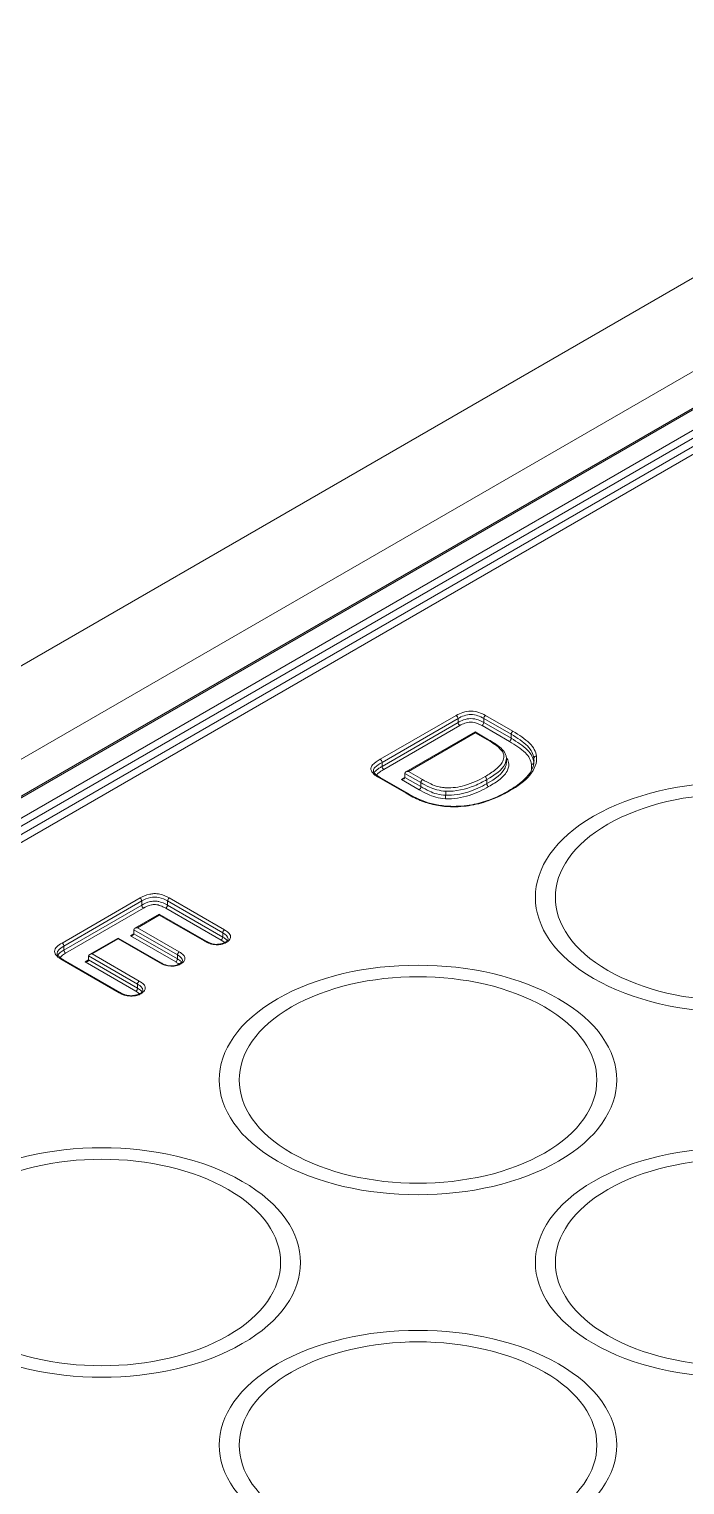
# Model space of a CAD drawing. Header units: inches. Extents: x 0.19 to 7.09, y 0.45 to 4.64.
# Drawn here: x 1.83 to 2.35, y 3.417 to 4.57 of the extents above; entities that cross this region are included whole.
import ezdxf

# ---------------------------------------------------------------- set-up
doc = ezdxf.new("R2010")
doc.units = ezdxf.units.IN
doc.header["$MEASUREMENT"] = 0

msp = doc.modelspace()

# ---------------------------------------------------------------- linework, layer by layer
at = {"color": 0, "linetype": 'Continuous', "lineweight": 0, "extrusion": (-1.66533e-16, 0.816497, 0.57735)}
for p, q in [((0.9455, 3.4555, -0.6919), (2.8767, 4.5704, -0.6919)), ((0.9475, 3.4553, -0.6919), (2.8787, 4.5703, -0.6919)), ((2.8937, 4.5629, -0.6919), (0.9602, 3.4466, -0.6919)), ((0.963, 3.4417, -0.6919), (2.8965, 4.5581, -0.6919)), ((2.8965, 4.5516, -0.6919), (0.963, 3.4353, -0.6919)), ((0.9658, 3.4305, -0.6919), (2.8993, 4.5468, -0.6919)), ((2.6247, 4.5282, -0.6919), (0.3898, 3.2379, -0.6919)), ((0.4874, 3.2202, -0.6919), (2.6553, 4.4719, -0.6919)), ((2.1689, 4.0267, -0.6919), (2.1087, 3.992, -0.6919)), ((2.2138, 4.0142, -0.6919), (2.1921, 4.0267, -0.6919)), ((2.1101, 3.9895, -0.6919), (2.1703, 4.0243, -0.6919)), ((2.1703, 4.0211, -0.6919), (2.1101, 3.9863, -0.6919)), ((2.1115, 3.9839, -0.6919), (2.1717, 4.0187, -0.6919)), ((2.1839, 4.0137, -0.6919), (2.129, 3.982, -0.6919)), ((2.1703, 4.0243, -0.6919), (2.1703, 4.0211, -0.6919)), ((2.1839, 4.013, -0.6919), (2.1839, 4.0137, -0.6919)), ((2.1945, 4.0075, -0.6919), (2.1839, 4.0137, -0.6919)), ((2.1893, 4.0187, -0.6919), (2.211, 4.0061, -0.6919)), ((2.1907, 4.0243, -0.6919), (2.2124, 4.0118, -0.6919)), ((2.1907, 4.0243, -0.6919), (2.1907, 4.0211, -0.6919)), ((2.2124, 4.0086, -0.6919), (2.1907, 4.0211, -0.6919)), ((2.131, 3.9824, -0.6919), (2.1839, 4.013, -0.6919)), ((2.1839, 4.013, -0.6919), (2.1936, 4.0074, -0.6919)), ((2.2124, 4.0118, -0.6919), (2.2124, 4.0086, -0.6919)), ((2.2086, 3.9923, -0.6919), (2.2086, 3.9894, -0.6919)), ((2.2304, 3.9928, -0.6919), (2.2304, 3.9896, -0.6919)), ((2.1101, 3.9895, -0.6919), (2.1101, 3.9863, -0.6919)), ((2.1282, 3.9808, -0.6919), (2.1408, 3.9735, -0.6919)), ((2.1282, 3.9808, -0.6919), (2.1282, 3.9776, -0.6919)), ((2.1422, 3.9759, -0.6919), (2.131, 3.9824, -0.6919)), ((2.1076, 3.9775, -0.6919), (2.1292, 3.965, -0.6919)), ((2.1302, 3.9651, -0.6919), (2.1086, 3.9776, -0.6919)), ((2.1282, 3.9776, -0.6919), (2.1254, 3.976, -0.6919)), ((2.1254, 3.976, -0.6919), (2.1395, 3.9679, -0.6919)), ((2.1408, 3.9703, -0.6919), (2.1282, 3.9776, -0.6919)), ((2.1408, 3.9735, -0.6919), (2.1408, 3.9703, -0.6919)), ((2.1931, 3.9759, -0.6919), (2.1931, 3.9727, -0.6919)), ((2.1605, 3.9667, -0.6919), (2.1605, 3.9635, -0.6919)), ((1.9183, 3.8821, -0.6919), (1.8566, 3.8464, -0.6919)), ((1.858, 3.844, -0.6919), (1.9197, 3.8797, -0.6919)), ((1.9197, 3.8765, -0.6919), (1.858, 3.8408, -0.6919)), ((1.9197, 3.8797, -0.6919), (1.9197, 3.8765, -0.6919)), ((1.9401, 3.8797, -0.6919), (1.9839, 3.8544, -0.6919)), ((1.9401, 3.8797, -0.6919), (1.9401, 3.8765, -0.6919)), ((1.9839, 3.8511, -0.6919), (1.9401, 3.8765, -0.6919)), ((1.9853, 3.8568, -0.6919), (1.9415, 3.8821, -0.6919)), ((1.8594, 3.8384, -0.6919), (1.9211, 3.8741, -0.6919)), ((1.9336, 3.8692, -0.6919), (1.9143, 3.8581, -0.6919)), ((1.9163, 3.8585, -0.6919), (1.9336, 3.8686, -0.6919)), ((1.9336, 3.8692, -0.6919), (1.9336, 3.8686, -0.6919)), ((1.9707, 3.8479, -0.6919), (1.9336, 3.8692, -0.6919)), ((1.9336, 3.8686, -0.6919), (1.9697, 3.8478, -0.6919)), ((1.9387, 3.8741, -0.6919), (1.9825, 3.8487, -0.6919)), ((1.9135, 3.8537, -0.6919), (1.9107, 3.8521, -0.6919)), ((1.9135, 3.8569, -0.6919), (1.948, 3.837, -0.6919)), ((1.9135, 3.8569, -0.6919), (1.9135, 3.8537, -0.6919)), ((1.948, 3.8338, -0.6919), (1.9135, 3.8537, -0.6919)), ((1.9494, 3.8394, -0.6919), (1.9163, 3.8585, -0.6919)), ((1.9839, 3.8544, -0.6919), (1.9839, 3.8511, -0.6919)), ((1.858, 3.844, -0.6919), (1.858, 3.8408, -0.6919)), ((1.9009, 3.8503, -0.6919), (1.8784, 3.8374, -0.6919)), ((1.8804, 3.8378, -0.6919), (1.9009, 3.8497, -0.6919)), ((1.9009, 3.8503, -0.6919), (1.9009, 3.8497, -0.6919)), ((1.935, 3.8307, -0.6919), (1.9009, 3.8503, -0.6919)), ((1.9009, 3.8497, -0.6919), (1.934, 3.8306, -0.6919)), ((1.9107, 3.8521, -0.6919), (1.9466, 3.8314, -0.6919)), ((1.8566, 3.8331, -0.6919), (1.9017, 3.807, -0.6919)), ((1.9027, 3.8071, -0.6919), (1.8576, 3.8332, -0.6919)), ((1.8776, 3.833, -0.6919), (1.8748, 3.8314, -0.6919)), ((1.8748, 3.8314, -0.6919), (1.915, 3.8082, -0.6919)), ((1.8776, 3.8362, -0.6919), (1.9163, 3.8138, -0.6919)), ((1.8776, 3.8362, -0.6919), (1.8776, 3.833, -0.6919)), ((1.9163, 3.8106, -0.6919), (1.8776, 3.833, -0.6919)), ((1.9177, 3.8163, -0.6919), (1.8804, 3.8378, -0.6919)), ((1.948, 3.837, -0.6919), (1.948, 3.8338, -0.6919)), ((1.9163, 3.8138, -0.6919), (1.9163, 3.8106, -0.6919))]:
    msp.add_line(p, q, dxfattribs=at)
at = {"color": 0, "linetype": 'Continuous', "lineweight": 0}
for centre, major_axis, start_param, end_param in [((2.1689, 4.0251, -0.6919), (-0.00098, 0.0017), -2.356194, -0.785398), ((2.1717, 4.0203, -0.6919), (0.00098, -0.0017), -2.356194, -0.785398), ((2.1936, 4.0058, -0.6919), (0.00098, 0.0017), 0.000871, 0.785398), ((2.1087, 3.9904, -0.6919), (-0.00098, 0.0017), -2.356194, -0.785398), ((2.1115, 3.9855, -0.6919), (0.00098, -0.0017), -2.356194, -0.785398), ((2.131, 3.9808, -0.6919), (-0.00278, 0), -1.570796, 0), ((2.3891, 3.8826, -0.6919), (0.1575, 0), -2.356194, 3.926991), ((2.1076, 3.9759, -0.6919), (0.00098, 0.0017), 0, 0.785398), ((2.1395, 3.9695, -0.6919), (0.00098, 0.0017), -2.356194, -0.785398), ((2.1917, 3.9767, -0.6919), (-0.00098, 0.0017), -2.356194, -0.785398), ((2.3891, 3.8826, -0.6919), (0.1417, 0), -2.356194, 3.926991), ((2.1292, 3.9634, -0.6919), (0.00098, 0.0017), -0.009871, 0.785398), ((1.9183, 3.8805, -0.6919), (-0.00098, 0.0017), -2.356194, -0.785398), ((1.9211, 3.8757, -0.6919), (0.00098, -0.0017), -2.356194, -0.785398), ((1.9107, 3.8537, -0.6919), (-0.00278, 0), 1.570796, 3.141593), ((1.9163, 3.8569, -0.6919), (-0.00278, 0), -1.570796, 0), ((1.8566, 3.8448, -0.6919), (-0.00098, 0.0017), -2.356194, -0.785398), ((1.8594, 3.84, -0.6919), (0.00098, -0.0017), -2.356194, -0.785398), ((1.9697, 3.8461, -0.6919), (0.00098, 0.0017), 0.005666, 0.785398), ((1.8566, 3.8315, -0.6919), (0.00098, 0.0017), 0, 0.785398), ((1.8748, 3.833, -0.6919), (-0.00278, 0), 1.570796, 3.141593), ((1.8804, 3.8362, -0.6919), (-0.00278, 0), -1.570796, 0), ((1.934, 3.829, -0.6919), (0.00098, 0.0017), 0.00586, 0.785398), ((2.1386, 3.7379, -0.6919), (0.1575, 0), -2.356194, 3.926991), ((2.1386, 3.7379, -0.6919), (0.1417, 0), -2.356194, 3.926991), ((1.9017, 3.8054, -0.6919), (0.00098, 0.0017), 0.005957, 0.785398), ((1.888, 3.5933, -0.6919), (0.1575, 0), -2.356194, 3.926991), ((2.3891, 3.5933, -0.6919), (0.1575, 0), -2.356194, 3.926991), ((1.888, 3.5933, -0.6919), (0.1417, 0), -2.356194, 3.926991), ((2.3891, 3.5933, -0.6919), (0.1417, 0), -2.356194, 3.926991), ((2.1386, 3.4486, -0.6919), (0.1575, 0), -2.356194, 3.926991), ((2.1386, 3.4486, -0.6919), (0.1417, 0), -2.356194, 3.926991)]:
    msp.add_ellipse(centre, major_axis=major_axis, ratio=0.57735, start_param=start_param, end_param=end_param, dxfattribs=at)
at = {"color": 0, "linetype": 'Continuous', "lineweight": 0, "extrusion": (7.43708e-18, 1.23904e-16, -1)}
for centre, major_axis in [((2.1921, 4.0251, -0.6919), (0.00098, 0.0017)), ((2.1893, 4.0203, -0.6919), (-0.00098, -0.0017)), ((2.2138, 4.0126, -0.6919), (0.00098, 0.0017)), ((2.211, 4.0078, -0.6919), (-0.00098, -0.0017)), ((1.9466, 3.833, -0.6919), (-0.00098, -0.0017)), ((1.9494, 3.8378, -0.6919), (0.00098, 0.0017)), ((1.915, 3.8098, -0.6919), (-0.00098, -0.0017))]:
    msp.add_ellipse(centre, major_axis=major_axis, ratio=0.57735, start_param=-2.356194, end_param=-0.785398, dxfattribs=at)
at = {"color": 0, "linetype": 'Continuous', "lineweight": 0, "extrusion": (2.38139e-17, 4.56001e-33, -1)}
msp.add_ellipse((2.1254, 3.9776, -0.6919), major_axis=(-0.00278, 0), ratio=0.57735, start_param=-3.141593, end_param=-1.570796, dxfattribs=at)
at = {"color": 0, "linetype": 'Continuous', "lineweight": 0, "extrusion": (-8.87111e-17, 1.79415e-16, -1)}
for centre, major_axis in [((2.1422, 3.9743, -0.6919), (0.00098, 0.0017)), ((1.9387, 3.8757, -0.6919), (-0.00098, -0.0017)), ((1.9415, 3.8805, -0.6919), (0.00098, 0.0017)), ((1.9853, 3.8552, -0.6919), (0.00098, 0.0017)), ((1.9825, 3.8503, -0.6919), (-0.00098, -0.0017)), ((1.9177, 3.8146, -0.6919), (0.00098, 0.0017))]:
    msp.add_ellipse(centre, major_axis=major_axis, ratio=0.57735, start_param=-2.356194, end_param=-0.785398, dxfattribs=at)
at = {"color": 0, "linetype": 'Continuous', "lineweight": 0, "extrusion": (2.16333e-16, 1.249e-16, -1)}
for centre, start_param, end_param in [((2.1945, 3.9719, -0.6919), -2.356194, -0.785398), ((1.9867, 3.8453, -0.6919), 0.006435, 0.785398)]:
    msp.add_ellipse(centre, major_axis=(-0.00098, 0.0017), ratio=0.57735, start_param=start_param, end_param=end_param, dxfattribs=at)
at = {"color": 0, "linetype": 'Continuous', "lineweight": 0, "extrusion": (2.88444e-16, 1.66533e-16, -1)}
msp.add_ellipse((2.2112, 3.9653, -0.6919), major_axis=(-0.00098, 0.0017), ratio=0.57735, start_param=-0.009871, end_param=0.785398, dxfattribs=at)
at = {"color": 0, "linetype": 'Continuous', "lineweight": 0, "extrusion": (-3.71854e-18, 6.19519e-17, -1)}
msp.add_ellipse((1.9507, 3.8283, -0.6919), major_axis=(-0.00098, 0.0017), ratio=0.57735, start_param=0.006076, end_param=0.785398, dxfattribs=at)
at = {"color": 0, "linetype": 'Continuous', "lineweight": 0, "extrusion": (1.47941e-16, 2.13149e-17, -1)}
msp.add_ellipse((1.919, 3.8046, -0.6919), major_axis=(-0.00098, 0.0017), ratio=0.57735, start_param=0.006057, end_param=0.785398, dxfattribs=at)
at = {"color": 0, "linetype": 'Continuous', "lineweight": 0}
for points, knots in [([(2.1921, 4.0267, -0.6919), (2.1889, 4.0285, -0.6919), (2.185, 4.0301, -0.6919), (2.176, 4.0302, -0.6919), (2.1721, 4.0285, -0.6919), (2.1689, 4.0267, -0.6919)], [0, 0, 0, 0, 0.03378274, 0.03378274, 0.0675183, 0.0675183, 0.0675183, 0.0675183]), ([(2.1703, 4.0243, -0.6919), (2.1733, 4.026, -0.6919), (2.1768, 4.0274, -0.6919), (2.1805, 4.0274, -0.6919), (2.1842, 4.0274, -0.6919), (2.1877, 4.026, -0.6919), (2.1907, 4.0243, -0.6919)], [-0.0675183, -0.0675183, -0.0675183, -0.0675183, -0.03378783, -0.03378783, -0.03378783, 0, 0, 0, 0]), ([(2.1907, 4.0211, -0.6919), (2.1881, 4.0226, -0.6919), (2.1849, 4.0242, -0.6919), (2.1805, 4.0242, -0.6919), (2.1761, 4.0242, -0.6919), (2.1729, 4.0226, -0.6919), (2.1703, 4.0211, -0.6919)], [0, 0, 0, 0, 0.02584748, 0.02584748, 0.02584748, 0.05188572, 0.05188572, 0.05188572, 0.05188572]), ([(2.1717, 4.0187, -0.6919), (2.1729, 4.0194, -0.6919), (2.1755, 4.0207, -0.6919), (2.1792, 4.0215, -0.6919), (2.1822, 4.0214, -0.6919), (2.1844, 4.0209, -0.6919), (2.1869, 4.0199, -0.6919), (2.1885, 4.0191, -0.6919), (2.1893, 4.0187, -0.6919)], [-0.05188572, -0.05188572, -0.05188572, -0.05188572, -0.03890462, -0.02592353, -0.02268309, -0.01620221, -0.0081011, 0, 0, 0, 0]), ([(2.2324, 3.9945, -0.6919), (2.232, 3.998, -0.6919), (2.2302, 4.0016, -0.6919), (2.2234, 4.0082, -0.6919), (2.2187, 4.0113, -0.6919), (2.2138, 4.0142, -0.6919)], [0.00004, 0.00004, 0.00004, 0.00004, 0.0472953, 0.0472953, 0.1008642, 0.1008642, 0.1008642, 0.1008642]), ([(2.1936, 4.0074, -0.6919), (2.1978, 4.005, -0.6919), (2.2017, 4.0023, -0.6919), (2.206, 3.9977, -0.6919), (2.2071, 3.9947, -0.6919), (2.2063, 3.9917, -0.6919), (2.2047, 3.988, -0.6919), (2.2004, 3.9837, -0.6919), (2.1947, 3.98, -0.6919), (2.1917, 3.9783, -0.6919)], [0, 0, 0, 0, 0.0456255, 0.0456255, 0.0684233, 0.0855217, 0.0855217, 0.1176875, 0.1498533, 0.1498533, 0.1498533, 0.1498533]), ([(2.1945, 4.0075, -0.6919), (2.1977, 4.0057, -0.6919), (2.2008, 4.0037, -0.6919), (2.2047, 4.0004, -0.6919), (2.2061, 3.9991, -0.6919), (2.2075, 3.9969, -0.6919), (2.2079, 3.9961, -0.6919), (2.2085, 3.9944, -0.6919), (2.2086, 3.9935, -0.6919), (2.2086, 3.9926, -0.6919)], [0, 0, 0, 0, 0.01346341, 0.01346341, 0.02064351, 0.02064351, 0.02449357, 0.02449357, 0.02851993, 0.02851993, 0.02851993, 0.02851993]), ([(2.211, 4.0061, -0.6919), (2.2157, 4.0034, -0.6919), (2.2202, 4.0004, -0.6919), (2.2265, 3.9943, -0.6919), (2.2281, 3.9911, -0.6919), (2.2284, 3.9879, -0.6919)], [-0.09367187, -0.09367187, -0.09367187, -0.09367187, -0.04260853, -0.04260853, 0.00004001, 0.00004001, 0.00004001, 0.00004001]), ([(2.2124, 4.0118, -0.6919), (2.2173, 4.0089, -0.6919), (2.2219, 4.0059, -0.6919), (2.2253, 4.0025, -0.6919), (2.2283, 3.9996, -0.6919), (2.23, 3.9962, -0.6919), (2.2304, 3.9928, -0.6919)], [-0.1008642, -0.1008642, -0.1008642, -0.1008642, -0.047169, -0.047169, -0.047169, 0, 0, 0, 0]), ([(2.2304, 3.9896, -0.6919), (2.23, 3.9928, -0.6919), (2.2283, 3.9964, -0.6919), (2.2253, 3.9993, -0.6919), (2.2218, 4.0028, -0.6919), (2.2172, 4.0058, -0.6919), (2.2124, 4.0086, -0.6919)], [-0.00000001, -0.00000001, -0.00000001, -0.00000001, 0.04274405, 0.04274405, 0.04274405, 0.09367187, 0.09367187, 0.09367187, 0.09367187]), ([(2.1087, 3.992, -0.6919), (2.1064, 3.9906, -0.6919), (2.1042, 3.9892, -0.6919), (2.1018, 3.9867, -0.6919), (2.101, 3.9851, -0.6919), (2.1013, 3.9834, -0.6919), (2.102, 3.9819, -0.6919), (2.1036, 3.9799, -0.6919), (2.1061, 3.9783, -0.6919), (2.1076, 3.9775, -0.6919)], [0, 0, 0, 0, 0.02494005, 0.02494005, 0.03734436, 0.0466476, 0.0466476, 0.05858376, 0.07449863, 0.07449863, 0.07449863, 0.07449863]), ([(2.1931, 3.9759, -0.6919), (2.1992, 3.9794, -0.6919), (2.2054, 3.9833, -0.6919), (2.2076, 3.9885, -0.6919), (2.2082, 3.9898, -0.6919), (2.2085, 3.9912, -0.6919), (2.2086, 3.9926, -0.6919)], [-0.14985333, -0.14985333, -0.14985333, -0.14985333, -0.08538402, -0.08538402, -0.08538402, -0.06870358, -0.06870358, -0.06870358, -0.06870358]), ([(2.1945, 3.9703, -0.6919), (2.1978, 3.9721, -0.6919), (2.204, 3.9761, -0.6919), (2.2085, 3.9808, -0.6919), (2.2104, 3.9854, -0.6919), (2.2111, 3.9888, -0.6919), (2.2095, 3.9921, -0.6919), (2.2086, 3.9933, -0.6919)], [-0.1654827, -0.1654827, -0.1654827, -0.1654827, -0.1306145, -0.0957462, -0.0957462, -0.0687956, -0.0516242, -0.0516242, -0.0516242, -0.0516242]), ([(2.2103, 3.967, -0.6919), (2.2144, 3.9694, -0.6919), (2.2183, 3.972, -0.6919), (2.224, 3.977, -0.6919), (2.2261, 3.9793, -0.6919), (2.2295, 3.9846, -0.6919), (2.2305, 3.9877, -0.6919), (2.2305, 3.9908, -0.6919)], [0, 0, 0, 0, 0.01785639, 0.01785639, 0.03151485, 0.03151485, 0.04888165, 0.04888165, 0.04888165, 0.04888165]), ([(2.2112, 3.9669, -0.6919), (2.2176, 3.9705, -0.6919), (2.229, 3.9788, -0.6919), (2.2331, 3.9893, -0.6919), (2.2324, 3.9945, -0.6919)], [0, 0, 0, 0, 0.0681299, 0.1362198, 0.1362198, 0.1362198, 0.1362198]), ([(2.2304, 3.9928, -0.6919), (2.2304, 3.9932, -0.6919), (2.2307, 3.9937, -0.6919), (2.2311, 3.9941, -0.6919), (2.2315, 3.9943, -0.6919), (2.2319, 3.9944, -0.6919), (2.2324, 3.9945, -0.6919)], [0, 0, 0, 0, 0.571428, 0.571428, 0.571428, 1, 1, 1, 1]), ([(2.1032, 3.9828, -0.6919), (2.1032, 3.9829, -0.6919), (2.1032, 3.9838, -0.6919), (2.1037, 3.9847, -0.6919), (2.1058, 3.9869, -0.6919), (2.1079, 3.9883, -0.6919), (2.1101, 3.9895, -0.6919)], [-0.03908644, -0.03908644, -0.03908644, -0.03908644, -0.03734436, -0.02494005, -0.02494005, 0, 0, 0, 0]), ([(2.1032, 3.9828, -0.6919), (2.1032, 3.9826, -0.6919), (2.1032, 3.9823, -0.6919), (2.1035, 3.9817, -0.6919), (2.1037, 3.9814, -0.6919), (2.1044, 3.9806, -0.6919), (2.1049, 3.9801, -0.6919), (2.1064, 3.9789, -0.6919), (2.1075, 3.9782, -0.6919), (2.1086, 3.9776, -0.6919)], [0, 0, 0, 0, 0.00254014, 0.00254014, 0.00479261, 0.00479261, 0.00804459, 0.00804459, 0.01279429, 0.01279429, 0.01279429, 0.01279429]), ([(2.1101, 3.9863, -0.6919), (2.1093, 3.9858, -0.6919), (2.108, 3.9851, -0.6919), (2.1065, 3.984, -0.6919), (2.1053, 3.9831, -0.6919), (2.1047, 3.9825, -0.6919), (2.1043, 3.9822, -0.6919), (2.1043, 3.9822, -0.6919), (2.1043, 3.9821, -0.6919), (2.1043, 3.9821, -0.6919), (2.1043, 3.9821, -0.6919), (2.1043, 3.9821, -0.6919), (2.1042, 3.9821, -0.6919), (2.1042, 3.982, -0.6919), (2.1042, 3.982, -0.6919), (2.1041, 3.9819, -0.6919), (2.1041, 3.9819, -0.6919), (2.104, 3.9818, -0.6919), (2.1039, 3.9816, -0.6919), (2.1038, 3.9815, -0.6919), (2.1038, 3.9815, -0.6919), (2.1037, 3.9814, -0.6919), (2.1037, 3.9814, -0.6919), (2.1037, 3.9814, -0.6919)], [0, 0, 0, 0, 0.00886223, 0.01329335, 0.01772446, 0.02215558, 0.02215558, 0.02217769, 0.02219981, 0.02224404, 0.02228827, 0.0223325, 0.02250942, 0.02268635, 0.02286327, 0.02304019, 0.02321711, 0.02357096, 0.02427865, 0.0246325, 0.02480942, 0.02498635, 0.02513277, 0.02513277, 0.02513277, 0.02513277]), ([(2.1056, 3.9795, -0.6919), (2.1057, 3.9795, -0.6919), (2.1057, 3.9796, -0.6919), (2.1058, 3.9797, -0.6919), (2.1059, 3.9798, -0.6919), (2.1059, 3.9798, -0.6919), (2.1059, 3.9799, -0.6919), (2.106, 3.9799, -0.6919), (2.106, 3.9799, -0.6919), (2.106, 3.98, -0.6919), (2.106, 3.98, -0.6919), (2.106, 3.98, -0.6919), (2.106, 3.98, -0.6919), (2.1061, 3.98, -0.6919), (2.1061, 3.98, -0.6919), (2.1063, 3.9803, -0.6919), (2.107, 3.9809, -0.6919), (2.108, 3.9817, -0.6919), (2.1095, 3.9827, -0.6919), (2.1107, 3.9834, -0.6919), (2.1115, 3.9839, -0.6919)], [-0.02460898, -0.02460898, -0.02460898, -0.02460898, -0.02427865, -0.02357096, -0.02321711, -0.02304019, -0.02286327, -0.02268635, -0.02250942, -0.0223325, -0.02228827, -0.02224404, -0.02219981, -0.02217769, -0.02215558, -0.02215558, -0.01772446, -0.01329335, -0.00886223, 0, 0, 0, 0]), ([(2.2086, 3.9894, -0.6919), (2.2086, 3.988, -0.6919), (2.2082, 3.9866, -0.6919), (2.2076, 3.9853, -0.6919), (2.2056, 3.9805, -0.6919), (2.1995, 3.9763, -0.6919), (2.1931, 3.9727, -0.6919)], [0.0762778, 0.0762778, 0.0762778, 0.0762778, 0.09591043, 0.09591043, 0.09591043, 0.1654827, 0.1654827, 0.1654827, 0.1654827]), ([(2.2304, 3.9896, -0.6919), (2.2304, 3.9895, -0.6919), (2.2304, 3.9895, -0.6919), (2.2304, 3.9895, -0.6919), (2.2304, 3.9895, -0.6919), (2.2304, 3.9895, -0.6919), (2.2304, 3.9895, -0.6919), (2.2304, 3.9894, -0.6919), (2.2304, 3.9894, -0.6919), (2.2304, 3.9894, -0.6919), (2.2304, 3.9893, -0.6919), (2.2304, 3.9893, -0.6919), (2.2303, 3.9892, -0.6919), (2.2303, 3.9891, -0.6919), (2.2303, 3.9891, -0.6919), (2.2303, 3.989, -0.6919), (2.2303, 3.989, -0.6919), (2.2303, 3.989, -0.6919), (2.2302, 3.9889, -0.6919), (2.2302, 3.9889, -0.6919), (2.2302, 3.9889, -0.6919), (2.2302, 3.9888, -0.6919), (2.2299, 3.9883, -0.6919), (2.2292, 3.9879, -0.6919), (2.2284, 3.9879, -0.6919)], [0, 0, 0, 0, 0.017857, 0.017857, 0.017857, 0.035712, 0.035712, 0.035712, 0.071429, 0.071429, 0.071429, 0.142833, 0.142833, 0.142833, 0.214286, 0.214286, 0.214286, 0.249949, 0.249949, 0.249949, 0.285631, 0.285631, 0.285631, 1, 1, 1, 1]), ([(2.1395, 3.9679, -0.6919), (2.1417, 3.9666, -0.6919), (2.1439, 3.9654, -0.6919), (2.1483, 3.9633, -0.6919), (2.1504, 3.9625, -0.6919), (2.1551, 3.9613, -0.6919), (2.1577, 3.9608, -0.6919), (2.1603, 3.9607, -0.6919)], [-0.06296441, -0.06296441, -0.06296441, -0.06296441, -0.03915208, -0.03915208, -0.01997177, -0.01997177, -0.00002474, -0.00002474, -0.00002474, -0.00002474]), ([(2.1408, 3.9735, -0.6919), (2.143, 3.9723, -0.6919), (2.1451, 3.9711, -0.6919), (2.1476, 3.9699, -0.6919), (2.1494, 3.9691, -0.6919), (2.1514, 3.9683, -0.6919), (2.1536, 3.9678, -0.6919), (2.1557, 3.9672, -0.6919), (2.1583, 3.9668, -0.6919), (2.1605, 3.9667, -0.6919)], [-0.05588124, -0.05588124, -0.05588124, -0.05588124, -0.03313368, -0.03313368, -0.03313368, -0.0164249, -0.0164249, -0.0164249, 0.00000001, 0.00000001, 0.00000001, 0.00000001]), ([(2.1605, 3.9635, -0.6919), (2.1581, 3.9636, -0.6919), (2.1558, 3.9639, -0.6919), (2.1536, 3.9645, -0.6919), (2.1514, 3.9651, -0.6919), (2.1494, 3.9658, -0.6919), (2.1476, 3.9667, -0.6919), (2.1453, 3.9678, -0.6919), (2.143, 3.9691, -0.6919), (2.1408, 3.9703, -0.6919)], [0, 0, 0, 0, 0.01988618, 0.01988618, 0.01988618, 0.03904174, 0.03904174, 0.03904174, 0.06296441, 0.06296441, 0.06296441, 0.06296441]), ([(2.1606, 3.9694, -0.6919), (2.1597, 3.9695, -0.6919), (2.1576, 3.9697, -0.6919), (2.1555, 3.9701, -0.6919), (2.1524, 3.9709, -0.6919), (2.1505, 3.9716, -0.6919), (2.1465, 3.9735, -0.6919), (2.1444, 3.9747, -0.6919), (2.1422, 3.9759, -0.6919)], [-0.00002474, -0.00002474, -0.00002474, -0.00002474, 0.00699899, 0.01636397, 0.01636397, 0.03301908, 0.03301908, 0.05588124, 0.05588124, 0.05588124, 0.05588124]), ([(2.1603, 3.9607, -0.6919), (2.1668, 3.9604, -0.6919), (2.1798, 3.9627, -0.6919), (2.1899, 3.9676, -0.6919), (2.1945, 3.9703, -0.6919)], [-0.09910869, -0.09910869, -0.09910869, -0.09910869, -0.04956672, 0, 0, 0, 0]), ([(2.1605, 3.9667, -0.6919), (2.1682, 3.9663, -0.6919), (2.1767, 3.9683, -0.6919), (2.1833, 3.971, -0.6919), (2.1869, 3.9725, -0.6919), (2.1901, 3.9742, -0.6919), (2.1931, 3.9759, -0.6919)], [-0.09048314, -0.09048314, -0.09048314, -0.09048314, -0.03182003, -0.03182003, -0.03182003, 0, 0, 0, 0]), ([(2.1917, 3.9783, -0.6919), (2.1869, 3.9755, -0.6919), (2.1796, 3.972, -0.6919), (2.1683, 3.9695, -0.6919), (2.1632, 3.9693, -0.6919), (2.1606, 3.9694, -0.6919)], [0, 0, 0, 0, 0.05171879, 0.07111333, 0.09050788, 0.09050788, 0.09050788, 0.09050788]), ([(2.1292, 3.965, -0.6919), (2.1327, 3.963, -0.6919), (2.1364, 3.9611, -0.6919), (2.1439, 3.9579, -0.6919), (2.1477, 3.9567, -0.6919), (2.1559, 3.955, -0.6919), (2.1601, 3.9545, -0.6919), (2.1644, 3.9544, -0.6919)], [0, 0, 0, 0, 0.0372737, 0.0372737, 0.070358, 0.070358, 0.1029534, 0.1029534, 0.1029534, 0.1029534]), ([(2.1302, 3.9651, -0.6919), (2.1346, 3.9626, -0.6919), (2.1392, 3.9602, -0.6919), (2.1474, 3.9573, -0.6919), (2.1505, 3.9565, -0.6919), (2.1572, 3.9552, -0.6919), (2.1608, 3.9548, -0.6919), (2.1645, 3.9547, -0.6919)], [0, 0, 0, 0, 0.01861114, 0.01861114, 0.02882108, 0.02882108, 0.03971411, 0.03971411, 0.03971411, 0.03971411]), ([(2.1605, 3.9635, -0.6919), (2.1605, 3.963, -0.6919), (2.1605, 3.9624, -0.6919), (2.1604, 3.9618, -0.6919), (2.1604, 3.9614, -0.6919), (2.1604, 3.961, -0.6919), (2.1603, 3.9607, -0.6919)], [0, 0, 0, 0, 0.571429, 0.571429, 0.571429, 1, 1, 1, 1]), ([(2.1644, 3.9544, -0.6919), (2.1698, 3.9542, -0.6919), (2.1754, 3.9546, -0.6919), (2.1862, 3.9565, -0.6919), (2.1913, 3.9579, -0.6919), (2.2016, 3.9618, -0.6919), (2.2067, 3.9642, -0.6919), (2.2112, 3.9669, -0.6919)], [-0.0000272, -0.0000272, -0.0000272, -0.0000272, 0.041472, 0.041472, 0.0849676, 0.0849676, 0.1344234, 0.1344234, 0.1344234, 0.1344234]), ([(2.1645, 3.9547, -0.6919), (2.1701, 3.9546, -0.6919), (2.1759, 3.955, -0.6919), (2.1862, 3.9569, -0.6919), (2.191, 3.9583, -0.6919), (2.2008, 3.9619, -0.6919), (2.2057, 3.9644, -0.6919), (2.2103, 3.967, -0.6919)], [0, 0, 0, 0, 0.01697572, 0.01697572, 0.03263524, 0.03263524, 0.05202745, 0.05202745, 0.05202745, 0.05202745]), ([(1.9415, 3.8821, -0.6919), (1.9393, 3.8833, -0.6919), (1.9368, 3.8845, -0.6919), (1.9325, 3.8854, -0.6919), (1.9297, 3.8857, -0.6919), (1.9271, 3.8853, -0.6919), (1.923, 3.8845, -0.6919), (1.9205, 3.8834, -0.6919), (1.9183, 3.8821, -0.6919)], [0, 0, 0, 0, 0.0232909, 0.0232909, 0.03507506, 0.04391319, 0.04391319, 0.06747007, 0.06747007, 0.06747007, 0.06747007]), ([(1.9197, 3.8797, -0.6919), (1.9218, 3.8809, -0.6919), (1.9241, 3.8819, -0.6919), (1.9266, 3.8824, -0.6919), (1.9288, 3.8829, -0.6919), (1.9311, 3.8829, -0.6919), (1.9333, 3.8824, -0.6919), (1.9357, 3.8819, -0.6919), (1.938, 3.8809, -0.6919), (1.9401, 3.8797, -0.6919)], [-0.06747007, -0.06747007, -0.06747007, -0.06747007, -0.04389511, -0.04389511, -0.04389511, -0.02333149, -0.02333149, -0.02333149, 0, 0, 0, 0]), ([(1.9401, 3.8765, -0.6919), (1.9393, 3.8769, -0.6919), (1.9373, 3.878, -0.6919), (1.935, 3.8788, -0.6919), (1.9324, 3.8794, -0.6919), (1.9302, 3.8797, -0.6919), (1.9278, 3.8795, -0.6919), (1.9237, 3.8786, -0.6919), (1.9216, 3.8776, -0.6919), (1.9197, 3.8765, -0.6919)], [0, 0, 0, 0, 0.00758915, 0.01897288, 0.01897288, 0.02443333, 0.03262402, 0.03262402, 0.05183864, 0.05183864, 0.05183864, 0.05183864]), ([(1.9211, 3.8741, -0.6919), (1.9229, 3.8751, -0.6919), (1.9249, 3.876, -0.6919), (1.9283, 3.8768, -0.6919), (1.9301, 3.8769, -0.6919), (1.9319, 3.8767, -0.6919), (1.934, 3.8762, -0.6919), (1.9361, 3.8754, -0.6919), (1.938, 3.8745, -0.6919), (1.9387, 3.8741, -0.6919)], [-0.05183864, -0.05183864, -0.05183864, -0.05183864, -0.03262402, -0.03262402, -0.02443333, -0.01897288, -0.01897288, -0.00758915, 0, 0, 0, 0]), ([(1.9839, 3.8544, -0.6919), (1.9862, 3.8531, -0.6919), (1.988, 3.8515, -0.6919), (1.9881, 3.8499, -0.6919), (1.9881, 3.8498, -0.6919), (1.9881, 3.8498, -0.6919), (1.9881, 3.8497, -0.6919)], [-0.04902073, -0.04902073, -0.04902073, -0.04902073, -0.02283774, -0.02283774, -0.02283774, -0.02159795, -0.02159795, -0.02159795, -0.02159795]), ([(1.9867, 3.8469, -0.6919), (1.9879, 3.8476, -0.6919), (1.9897, 3.8491, -0.6919), (1.9901, 3.8508, -0.6919), (1.99, 3.8527, -0.6919), (1.9886, 3.8546, -0.6919), (1.9864, 3.8562, -0.6919), (1.9853, 3.8568, -0.6919)], [0, 0, 0, 0, 0.01299756, 0.02274573, 0.02274573, 0.03776002, 0.04902073, 0.04902073, 0.04902073, 0.04902073]), ([(1.8566, 3.8464, -0.6919), (1.8534, 3.8446, -0.6919), (1.8506, 3.8424, -0.6919), (1.8506, 3.8372, -0.6919), (1.8534, 3.8349, -0.6919), (1.8566, 3.8331, -0.6919)], [0, 0, 0, 0, 0.03369854, 0.03369854, 0.06759414, 0.06759414, 0.06759414, 0.06759414]), ([(1.8526, 3.8382, -0.6919), (1.8526, 3.8382, -0.6919), (1.8526, 3.8382, -0.6919), (1.8526, 3.8382, -0.6919), (1.8526, 3.8403, -0.6919), (1.855, 3.8423, -0.6919), (1.858, 3.844, -0.6919)], [-0.03386716, -0.03386716, -0.03386716, -0.03386716, -0.03372595, -0.03372595, -0.03372595, 0, 0, 0, 0]), ([(1.9697, 3.8478, -0.6919), (1.9721, 3.8463, -0.6919), (1.9752, 3.8451, -0.6919), (1.98, 3.845, -0.6919), (1.983, 3.8452, -0.6919), (1.9855, 3.8462, -0.6919), (1.9867, 3.8469, -0.6919)], [0, 0, 0, 0, 0.02623922, 0.02623922, 0.03596054, 0.04892229, 0.04892229, 0.04892229, 0.04892229]), ([(1.9707, 3.8479, -0.6919), (1.9715, 3.8474, -0.6919), (1.9725, 3.8469, -0.6919), (1.9744, 3.8462, -0.6919), (1.9753, 3.8458, -0.6919), (1.977, 3.8455, -0.6919), (1.9776, 3.8454, -0.6919), (1.9792, 3.8453, -0.6919), (1.9801, 3.8454, -0.6919), (1.9818, 3.8456, -0.6919), (1.9826, 3.8458, -0.6919), (1.9841, 3.8462, -0.6919), (1.9848, 3.8465, -0.6919), (1.9855, 3.8469, -0.6919), (1.9857, 3.847, -0.6919), (1.9858, 3.847, -0.6919)], [0, 0, 0, 0, 0.00374166, 0.00374166, 0.0070238, 0.0070238, 0.00903429, 0.00903429, 0.01171494, 0.01171494, 0.0143059, 0.0143059, 0.01694558, 0.01694558, 0.01743192, 0.01743192, 0.01743192, 0.01743192]), ([(1.9825, 3.8487, -0.6919), (1.9832, 3.8483, -0.6919), (1.9842, 3.8477, -0.6919), (1.985, 3.847, -0.6919), (1.9852, 3.8467, -0.6919)], [-0.03331761, -0.03331761, -0.03331761, -0.03331761, -0.02576574, -0.02224922, -0.02224922, -0.02224922, -0.02224922]), ([(1.9875, 3.8483, -0.6919), (1.9871, 3.8488, -0.6919), (1.986, 3.8499, -0.6919), (1.9847, 3.8507, -0.6919), (1.9839, 3.8511, -0.6919)], [0.0198798, 0.0198798, 0.0198798, 0.0198798, 0.02576574, 0.03331761, 0.03331761, 0.03331761, 0.03331761]), ([(1.9858, 3.847, -0.6919), (1.9865, 3.8475, -0.6919), (1.9871, 3.848, -0.6919), (1.9879, 3.8488, -0.6919), (1.988, 3.8491, -0.6919), (1.9881, 3.8495, -0.6919), (1.9881, 3.8496, -0.6919), (1.9881, 3.8497, -0.6919)], [0, 0, 0, 0, 0.003375277, 0.003375277, 0.006167141, 0.006167141, 0.007325921, 0.007325921, 0.007325921, 0.007325921]), ([(1.8526, 3.8382, -0.6919), (1.8526, 3.8379, -0.6919), (1.8526, 3.8376, -0.6919), (1.853, 3.8368, -0.6919), (1.8535, 3.8362, -0.6919), (1.8547, 3.8351, -0.6919), (1.8554, 3.8345, -0.6919), (1.8566, 3.8337, -0.6919), (1.8571, 3.8335, -0.6919), (1.8576, 3.8332, -0.6919)], [0, 0, 0, 0, 0.00240438, 0.00240438, 0.00646321, 0.00646321, 0.01010016, 0.01010016, 0.01211579, 0.01211579, 0.01211579, 0.01211579]), ([(1.855, 3.8349, -0.6919), (1.8553, 3.8353, -0.6919), (1.8565, 3.8366, -0.6919), (1.8582, 3.8377, -0.6919), (1.8594, 3.8384, -0.6919)], [-0.01918005, -0.01918005, -0.01918005, -0.01918005, -0.01295419, 0, 0, 0, 0]), ([(1.934, 3.8306, -0.6919), (1.9364, 3.8292, -0.6919), (1.9395, 3.828, -0.6919), (1.9445, 3.828, -0.6919), (1.9475, 3.8283, -0.6919), (1.9498, 3.8294, -0.6919), (1.9507, 3.8299, -0.6919)], [0, 0, 0, 0, 0.02576596, 0.02576596, 0.03839138, 0.04786045, 0.04786045, 0.04786045, 0.04786045]), ([(1.935, 3.8307, -0.6919), (1.9357, 3.8302, -0.6919), (1.9366, 3.8298, -0.6919), (1.9383, 3.8291, -0.6919), (1.9392, 3.8289, -0.6919), (1.9407, 3.8285, -0.6919), (1.9414, 3.8284, -0.6919), (1.9429, 3.8283, -0.6919), (1.9439, 3.8283, -0.6919), (1.9456, 3.8285, -0.6919), (1.9464, 3.8287, -0.6919), (1.948, 3.8291, -0.6919), (1.9487, 3.8294, -0.6919), (1.9495, 3.8298, -0.6919), (1.9496, 3.8299, -0.6919), (1.9497, 3.83, -0.6919)], [0, 0, 0, 0, 0.00335752, 0.00335752, 0.00638946, 0.00638946, 0.00838918, 0.00838918, 0.01115179, 0.01115179, 0.01370824, 0.01370824, 0.01639746, 0.01639746, 0.01701023, 0.01701023, 0.01701023, 0.01701023]), ([(1.9466, 3.8314, -0.6919), (1.9472, 3.831, -0.6919), (1.9481, 3.8304, -0.6919), (1.9489, 3.8298, -0.6919), (1.949, 3.8296, -0.6919)], [-0.0318987, -0.0318987, -0.0318987, -0.0318987, -0.02467533, -0.02181306, -0.02181306, -0.02181306, -0.02181306]), ([(1.948, 3.837, -0.6919), (1.9492, 3.8363, -0.6919), (1.9511, 3.8349, -0.6919), (1.9519, 3.8334, -0.6919), (1.952, 3.8327, -0.6919), (1.952, 3.8326, -0.6919), (1.952, 3.8325, -0.6919)], [-0.04759702, -0.04759702, -0.04759702, -0.04759702, -0.0330581, -0.02215391, -0.02215391, -0.02097482, -0.02097482, -0.02097482, -0.02097482]), ([(1.9513, 3.8311, -0.6919), (1.9512, 3.8313, -0.6919), (1.9511, 3.8314, -0.6919), (1.951, 3.8315, -0.6919), (1.9507, 3.8318, -0.6919), (1.9504, 3.8321, -0.6919), (1.95, 3.8324, -0.6919), (1.9494, 3.8329, -0.6919), (1.9487, 3.8334, -0.6919), (1.948, 3.8338, -0.6919)], [0.01928236, 0.01928236, 0.01928236, 0.01928236, 0.02061219, 0.02061219, 0.02061219, 0.02467533, 0.02467533, 0.02467533, 0.0318987, 0.0318987, 0.0318987, 0.0318987]), ([(1.9507, 3.8299, -0.6919), (1.9519, 3.8306, -0.6919), (1.9536, 3.832, -0.6919), (1.954, 3.8337, -0.6919), (1.9538, 3.8352, -0.6919), (1.9529, 3.8371, -0.6919), (1.9507, 3.8387, -0.6919), (1.9494, 3.8394, -0.6919)], [0, 0, 0, 0, 0.01265938, 0.02215391, 0.02215391, 0.0330581, 0.04759702, 0.04759702, 0.04759702, 0.04759702]), ([(1.9497, 3.83, -0.6919), (1.9504, 3.8304, -0.6919), (1.951, 3.8308, -0.6919), (1.9517, 3.8316, -0.6919), (1.9518, 3.8319, -0.6919), (1.9519, 3.8323, -0.6919), (1.952, 3.8324, -0.6919), (1.952, 3.8325, -0.6919)], [0, 0, 0, 0, 0.003141206, 0.003141206, 0.005790996, 0.005790996, 0.007090749, 0.007090749, 0.007090749, 0.007090749]), ([(1.9017, 3.807, -0.6919), (1.9042, 3.8056, -0.6919), (1.9073, 3.8044, -0.6919), (1.9125, 3.8043, -0.6919), (1.9156, 3.8046, -0.6919), (1.9181, 3.8057, -0.6919), (1.919, 3.8062, -0.6919)], [0, 0, 0, 0, 0.02632205, 0.02632205, 0.03945796, 0.04930988, 0.04930988, 0.04930988, 0.04930988]), ([(1.9027, 3.8071, -0.6919), (1.9035, 3.8067, -0.6919), (1.9044, 3.8062, -0.6919), (1.9061, 3.8055, -0.6919), (1.907, 3.8052, -0.6919), (1.9086, 3.8049, -0.6919), (1.9093, 3.8048, -0.6919), (1.911, 3.8046, -0.6919), (1.912, 3.8047, -0.6919), (1.9139, 3.8049, -0.6919), (1.9147, 3.805, -0.6919), (1.9163, 3.8055, -0.6919), (1.917, 3.8058, -0.6919), (1.9177, 3.8062, -0.6919), (1.9179, 3.8063, -0.6919), (1.918, 3.8063, -0.6919)], [0, 0, 0, 0, 0.00345204, 0.00345204, 0.00657359, 0.00657359, 0.0086731, 0.0086731, 0.01164622, 0.01164622, 0.01433973, 0.01433973, 0.01703772, 0.01703772, 0.01758208, 0.01758208, 0.01758208, 0.01758208]), ([(1.915, 3.8082, -0.6919), (1.916, 3.8076, -0.6919), (1.917, 3.8069, -0.6919), (1.9177, 3.8062, -0.6919), (1.9177, 3.8062, -0.6919)], [-0.03414523, -0.03414523, -0.03414523, -0.03414523, -0.02277512, -0.02277133, -0.02277133, -0.02277133, -0.02277133]), ([(1.9163, 3.8138, -0.6919), (1.9176, 3.8131, -0.6919), (1.9196, 3.8117, -0.6919), (1.9204, 3.8101, -0.6919), (1.9205, 3.8093, -0.6919), (1.9205, 3.8092, -0.6919), (1.9205, 3.8092, -0.6919)], [-0.04982906, -0.04982906, -0.04982906, -0.04982906, -0.03477052, -0.02347662, -0.02347662, -0.02234738, -0.02234738, -0.02234738, -0.02234738]), ([(1.9198, 3.8078, -0.6919), (1.9197, 3.8079, -0.6919), (1.9196, 3.8081, -0.6919), (1.9194, 3.8083, -0.6919), (1.9186, 3.8092, -0.6919), (1.9175, 3.81, -0.6919), (1.9163, 3.8106, -0.6919)], [0.02069394, 0.02069394, 0.02069394, 0.02069394, 0.02277512, 0.02277512, 0.02277512, 0.03414523, 0.03414523, 0.03414523, 0.03414523]), ([(1.919, 3.8062, -0.6919), (1.9202, 3.807, -0.6919), (1.922, 3.8084, -0.6919), (1.9225, 3.8103, -0.6919), (1.9224, 3.8119, -0.6919), (1.9214, 3.8139, -0.6919), (1.9191, 3.8154, -0.6919), (1.9177, 3.8163, -0.6919)], [0, 0, 0, 0, 0.01341521, 0.02347662, 0.02347662, 0.03477052, 0.04982906, 0.04982906, 0.04982906, 0.04982906]), ([(1.918, 3.8063, -0.6919), (1.9188, 3.8068, -0.6919), (1.9195, 3.8073, -0.6919), (1.9202, 3.8082, -0.6919), (1.9204, 3.8085, -0.6919), (1.9205, 3.8089, -0.6919), (1.9205, 3.809, -0.6919), (1.9205, 3.8092, -0.6919)], [0, 0, 0, 0, 0.00357538, 0.00357538, 0.006492389, 0.006492389, 0.00762394, 0.00762394, 0.00762394, 0.00762394])]:
    msp.add_open_spline(points, degree=3, knots=knots, dxfattribs=at)
for points in [[(2.2304, 3.9928, -0.6919), (2.2305, 3.9921, -0.6919), (2.2305, 3.9914, -0.6919), (2.2305, 3.9908, -0.6919)], [(2.2284, 3.9879, -0.6919), (2.2287, 3.9862, -0.6919), (2.2286, 3.9844, -0.6919), (2.2282, 3.9827, -0.6919)], [(2.2304, 3.9892, -0.6919), (2.2304, 3.9893, -0.6919), (2.2304, 3.9894, -0.6919), (2.2304, 3.9896, -0.6919)], [(2.1931, 3.9727, -0.6919), (2.1886, 3.9701, -0.6919), (2.1788, 3.9653, -0.6919), (2.1665, 3.9632, -0.6919), (2.1605, 3.9635, -0.6919)], [(2.1645, 3.9547, -0.6919), (2.1644, 3.9547, -0.6919), (2.1644, 3.9546, -0.6919), (2.1644, 3.9544, -0.6919)], [(1.858, 3.8408, -0.6919), (1.856, 3.8397, -0.6919), (1.8539, 3.8384, -0.6919), (1.8531, 3.8367, -0.6919)]]:
    msp.add_open_spline(points, degree=3, dxfattribs=at)

doc.saveas('drawing.dxf')
